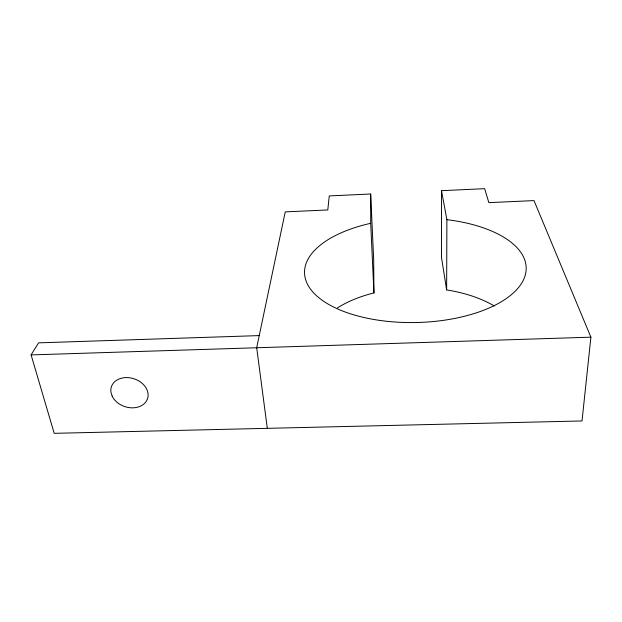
<?xml version="1.0" encoding="UTF-8"?>
<svg xmlns="http://www.w3.org/2000/svg" width="622" height="622" viewBox="0 0 622 622"><rect width="100%" height="100%" fill="white"/><g stroke="black" fill="none" stroke-linecap="round" stroke-linejoin="round"><path stroke-width="0.93" d="M259.242 335.592L38.564 342.854L31.1 354.905L54.207 433.332L582.021 420.954L590.9 337.171L534.01 200.595L488.853 202.64L484.662 188.668L441.503 190.682L441.496 257.469L446.635 289.93A105.204 57.574 -0.5 0 1 494.303 305.993M446.635 289.93L446.891 219.659L441.503 190.682M337.466 307.874A105.204 57.574 -0.5 0 1 373.939 292.939L373.69 260.19L370.673 193.994L329.263 195.93L327.786 209.948L285.249 211.877L256.684 347.76L267.312 428.333M31.1 354.905L590.9 337.171M370.673 193.994L370.712 223.298L373.939 292.939M446.891 219.659A110.848 52.225 -1.3 0 1 508.228 297.16A110.848 52.225 -1.3 0 1 330.904 305.635A110.848 52.225 -1.3 0 1 370.712 223.298M112.154 396.105L110.949 392.187A19.033 14.656 18.1 0 1 135.285 379.233A19.033 14.656 18.1 0 1 143.076 404.642A19.033 14.656 18.1 0 1 112.154 396.105"/></g></svg>
